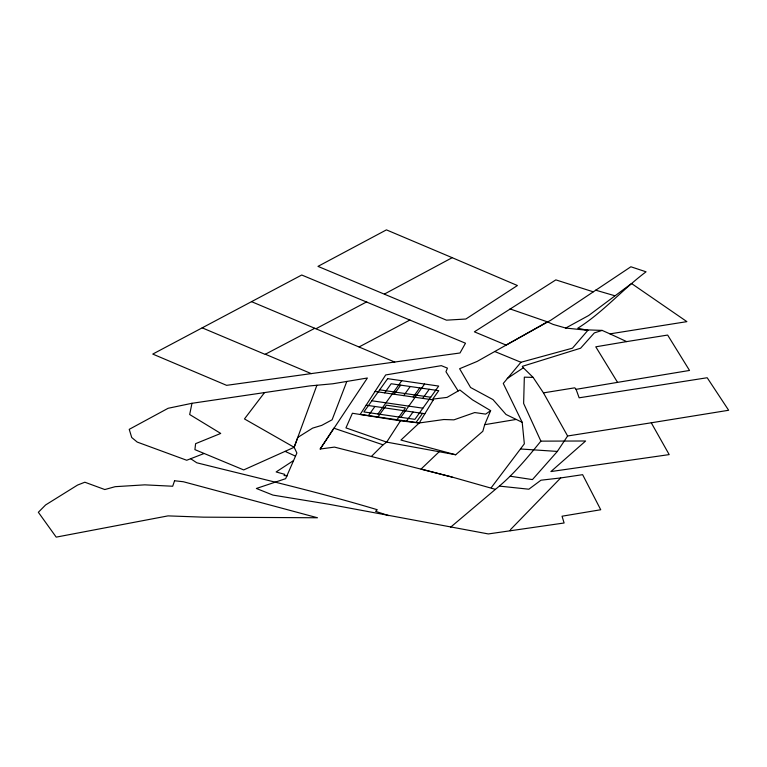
<?xml version="1.0" encoding="UTF-8"?>
<svg xmlns="http://www.w3.org/2000/svg" width="767" height="767" viewBox="0 0 767 767"><rect width="100%" height="100%" fill="white"/><g stroke="black" fill="none" stroke-linecap="round" stroke-linejoin="round"><path stroke-width="1.15" d="M510.266 476.221L532.451 479.596L557.35 451.427L567.609 435.992L651.26 422.79L669.188 454.601L550.907 471.561L585.633 440.996L540.879 441.14C526.967 458.273 512.711 475.521 495.405 489.356L452.166 477.084L334.47 447.103L320.184 449.031L367.393 378.006L332.811 383.778L309.552 385.935L191.971 403.298L189.679 414.525L220.733 433.432L195.604 443.671L194.914 449.635L243.695 469.922L294.144 447.295L297.807 437.43L312.639 428.111L321.737 425.378L332.111 419.779L346.828 381.439M490.631 410.633L484.696 424.678L482.817 431.303L455.675 454.754L386.693 442.118L345.946 427.89L352.408 413.25L400.47 420.853L419.252 422.962L443.834 419.52L453.939 419.846L474.706 412.55L485.664 414.113L490.631 410.633L472.501 399.856L459.855 389.981L447.036 397.402L433.863 398.984L419.252 422.962L400.93 440.066L455.675 454.754M510.199 530.754L510.611 529.498L560.687 477.937L582.623 474.677L600.734 509.748L562.048 516.21L564.109 522.989L488.339 533.937L329.34 504.341L272.966 495.099L256.379 488.474L285.65 478.675L296.887 453.009L294.144 447.295L244.462 418.935L264.529 392.589M316.896 385.255L294.144 447.295M400.47 420.853L386.693 442.118L383.049 444.822L371.583 456.26M320.184 449.031L333.846 428.178L383.049 444.822M368.428 415.58L374.929 406.472M384.66 392.857L391.16 383.749L438.762 390.662L432.262 399.77M377.968 413.998L401.745 380.71M377.949 416.96L386.376 405.168L405.417 407.929L396.99 419.731M394.18 394.238L400.681 385.13M403.701 395.619L410.201 386.52M413.221 396.999L419.722 387.901M400.815 417.315L424.592 384.027M406.51 421.112L413.01 412.004M422.742 398.389L429.242 389.281M416.03 422.492L422.531 413.384M491.244 487.678L524.34 443.815L522.202 422.329L503.267 383.452L520.946 362.273L572.46 348.17L587.867 330.337L577.772 328.228C602.948 312.466 622.363 289.504 646.054 271.806L630.877 266.772L550.859 320.175L506.115 345.092L474.38 331.823L555.845 279.878L593.217 291.805M439.223 451.705L421.064 469.068L452.166 477.084M450.66 527.159L495.405 489.356M585.24 329.791L602.124 330.404L609.966 333.866L686.906 321.641L631.538 283.512L588.663 315.515L565.72 328.055L553.093 324.403L547.408 321.852L510.026 308.919M394.765 362.091L314.777 328.286L265.094 354.364L202.191 327.845L152.758 354.076L226.601 385.341L459.999 352.983L465.492 343.223L301.728 275.017L202.191 327.845M507.227 378.524L523.353 367.796L533.123 377.402L543.458 392.867L567.609 435.992M293.262 460.746L276.13 471.945L284.787 474.351L284.058 475.511L287.261 475.914M522.202 422.329L506.019 414.477L492.989 399.607L470.583 387.498L459.615 368.726L477.189 361.401L547.408 321.852M384.459 294.029L452.194 257.683L517.409 285.525L465.847 319.024L446.461 320.165L317.979 266.379L386.434 229.87L452.194 257.683M316.042 328.698L366.731 301.843M359.148 346.914L409.981 319.992M191.971 403.298L168.136 408.274L129.23 429.338L131.723 437.516L137.207 442.07L186.726 460.258L203.869 453.585M602.124 330.404L594.32 332.916L580.609 348.208L522.298 366.358L523.353 367.796M626.649 341.603L595.777 346.818L617.55 382.369L689.523 370.451L667.645 335.064L626.649 341.603L609.966 333.866M543.458 392.867L574.78 387.814L576.084 389.339L617.55 382.369M484.696 424.678L515.923 419.482M651.26 422.79L728.65 410.268L707.193 377.738L579.143 397.805L576.084 389.339M560.687 477.937L540.956 480.209L528.846 489.212L499.49 486.115M533.123 377.402L524.331 377.163L523.631 403.452L540.879 441.14M557.35 451.427L520.572 448.992M565.72 328.055L587.867 330.337M379.665 389.837L430.699 397.248M375.025 391.458L433.297 399.923M371.861 400.767L422.895 408.178M366.147 405.197L424.88 413.729M419.252 422.962L360.212 414.391L385.686 374.948L441.322 365.658L447.439 368.131L445.953 371.727L458.158 390.969M595.662 290.166L614.607 295.688M388.62 515.625L375.59 511.321L377.259 509.719C317.73 491.81 257.07 477.851 196.774 462.779L190.676 458.733M494.744 351.497L520.946 362.273M251.499 301.642L314.777 328.286M265.305 354.22L311.258 373.625M285.113 451.36L295.516 456.154M174.569 480.765L172.69 486.24L144.752 484.849L115.175 486.681L104.811 489.547L84.849 482.222L77.563 485.06L45.617 504.945L38.35 512.279L56.202 537.13L168.002 515.884L203.447 517.159L317.48 517.763L183.371 481.743L174.569 480.765M387.651 378.658L363.874 411.946L414.909 419.357L438.686 386.069L387.651 378.658"/></g></svg>
